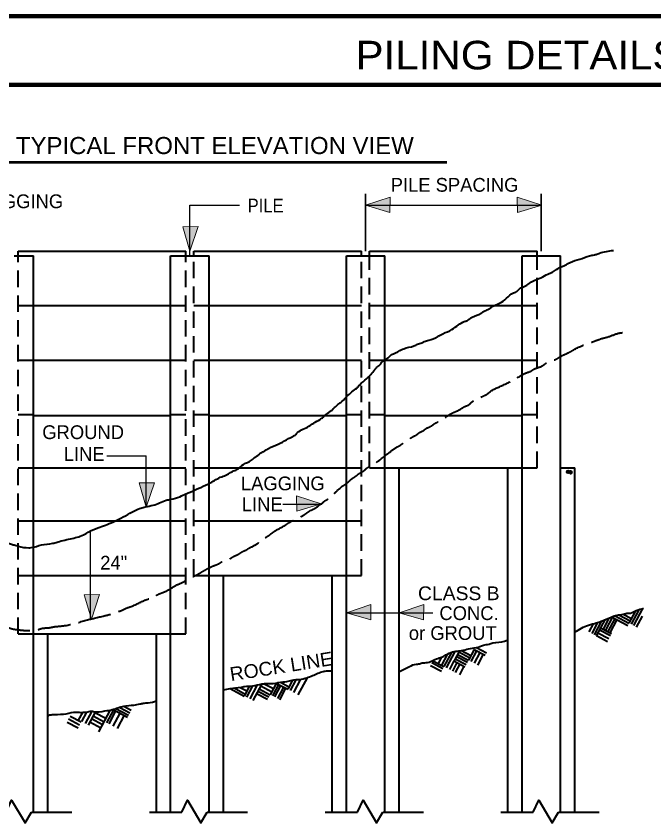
# Model space of a CAD drawing. Extents: x -8731 to -4059, y -70198 to -56618.
# Drawn here: x -5330 to -4808, y -69796 to -69136 of the extents above; entities that cross this region are included whole.
import ezdxf
from ezdxf.enums import TextEntityAlignment as Align

# ---------------------------------------------------------------- set-up
doc = ezdxf.new("R2010")
doc.units = 0
doc.header["$LTSCALE"] = 4.5
doc.header["$PDMODE"] = 32
doc.header["$PDSIZE"] = 2.25
doc.linetypes.add('LONG_DASHED', pattern=[7.5, 6, -1.5])
doc.linetypes.add('MEDIUM_DASHED', pattern=[4.5, 3, -1.5])
doc.layers.add('1', color=7, linetype='Continuous', lineweight=13)
doc.layers.add('3', color=7, linetype='Continuous', lineweight=40)

msp = doc.modelspace()

# ---------------------------------------------------------------- hatches: boundary and pattern name
at = {"layer": '1'}
for points in [[(-5044.08, -69290.86), (-5023.98, -69284.24), (-5024.16, -69296.74)], [(-4899.94, -69290.86), (-4920.02, -69284.24), (-4919.86, -69296.74)], [(-5187.78, -69328.36), (-5181.14, -69308.28), (-5193.64, -69308.44)], [(-5223.46, -69537.72), (-5216.84, -69517.62), (-5229.34, -69517.8)], [(-5080.54, -69534.92), (-5100.64, -69528.28), (-5100.46, -69540.78)], [(-5268.38, -69629.04), (-5261.74, -69608.94), (-5274.26, -69609.12)], [(-5059.82, -69623.86), (-5039.74, -69617.24), (-5039.9, -69629.74)], [(-5016.62, -69623.86), (-4996.54, -69617.24), (-4996.7, -69629.74)]]:
    msp.add_hatch(color=256, dxfattribs=at).paths.add_polyline_path(points)

# ---------------------------------------------------------------- linework, layer by layer
at = {"layer": '1', "lineweight": 100}
for p, q in [((-4110.02, -69136.3), (-5602.26, -69136.3)), ((-4110.02, -69192.56), (-5602.26, -69192.56))]:
    msp.add_line(p, q, dxfattribs=at)
at = {"layer": '1'}
for points in [[(-5044.08, -69290.86), (-5023.98, -69284.24), (-5024.16, -69296.74)], [(-4899.94, -69290.86), (-4920.02, -69284.24), (-4919.86, -69296.74)], [(-5187.78, -69328.36), (-5181.14, -69308.28), (-5193.64, -69308.44)], [(-5223.46, -69537.72), (-5216.84, -69517.62), (-5229.34, -69517.8)], [(-5080.54, -69534.92), (-5100.64, -69528.28), (-5100.46, -69540.78)], [(-5268.38, -69629.04), (-5261.74, -69608.94), (-5274.26, -69609.12)], [(-5059.82, -69623.86), (-5039.74, -69617.24), (-5039.9, -69629.74)], [(-5016.62, -69623.86), (-4996.54, -69617.24), (-4996.7, -69629.74)]]:
    msp.add_lwpolyline(points, close=True, dxfattribs=at)
at = {"layer": '3', "lineweight": 53}
msp.add_line((-5428.38, -69255.76), (-4977.62, -69255.76), dxfattribs=at)
at = {"layer": '3', "lineweight": 35}
for p, q in [((-5044.08, -69328.36), (-5044.08, -69281.56)), ((-4900.38, -69328.36), (-4900.38, -69281.56))]:
    msp.add_line(p, q, dxfattribs=at)
at = {"layer": '3', "lineweight": 25}
for p, q in [((-5187.78, -69332.12), (-5187.78, -69290.86)), ((-5187.78, -69290.86), (-5147.14, -69290.86)), ((-5044.08, -69290.86), (-4900.38, -69290.86)), ((-5255.74, -69495.62), (-5223.46, -69495.62)), ((-5223.46, -69537.32), (-5223.46, -69495.62)), ((-5111.74, -69535.22), (-5079.78, -69535.22)), ((-5269.08, -69629.26), (-5269.08, -69556.82)), ((-5059.82, -69623.86), (-5016.62, -69623.86)), ((-5016.62, -69623.86), (-4989.02, -69623.86))]:
    msp.add_line(p, q, dxfattribs=at)
at = {"layer": '3'}
for p, q in [((-5331.48, -69332.12), (-5315.74, -69332.12)), ((-5328.34, -69328.36), (-5191.08, -69328.36)), ((-5328.34, -69332.12), (-5328.34, -69328.36)), ((-5203.54, -69332.12), (-5187.78, -69332.12)), ((-5203.54, -69786.92), (-5203.54, -69332.12)), ((-5191.08, -69332.12), (-5191.08, -69328.36)), ((-5187.78, -69332.12), (-5172.02, -69332.12)), ((-5184.62, -69328.36), (-5047.38, -69328.36)), ((-5184.62, -69332.12), (-5184.62, -69328.36)), ((-5059.82, -69332.12), (-5044.08, -69332.12)), ((-5059.82, -69786.92), (-5059.82, -69332.12)), ((-5047.38, -69332.12), (-5047.38, -69328.36)), ((-5044.08, -69332.12), (-5028.34, -69332.12)), ((-5040.94, -69328.36), (-4903.68, -69328.36)), ((-5040.94, -69332.12), (-5040.94, -69328.36)), ((-4916.14, -69332.12), (-4900.38, -69332.12)), ((-4916.14, -69786.92), (-4916.14, -69332.12)), ((-4903.68, -69332.12), (-4903.68, -69328.36)), ((-4900.38, -69332.12), (-4884.62, -69332.12)), ((-4884.62, -69786.92), (-4884.62, -69332.12)), ((-5315.74, -69372.76), (-5203.54, -69372.76)), ((-5172.02, -69372.76), (-5059.82, -69372.76)), ((-5028.34, -69372.76), (-4916.14, -69372.76)), ((-5315.74, -69417.46), (-5203.54, -69417.46)), ((-5172.02, -69417.46), (-5059.82, -69417.46)), ((-5028.34, -69417.46), (-4916.14, -69417.46)), ((-5315.74, -69462.76), (-5203.54, -69462.76)), ((-5172.02, -69462.76), (-5059.82, -69462.76)), ((-5028.34, -69462.76), (-4916.14, -69462.76)), ((-5315.74, -69505.52), (-5203.54, -69505.52)), ((-5172.02, -69505.52), (-5059.82, -69505.52)), ((-5028.34, -69505.52), (-4916.14, -69505.52)), ((-5016.62, -69786.92), (-5016.62, -69505.52)), ((-4927.82, -69786.92), (-4927.82, -69505.52)), ((-4884.62, -69505.52), (-4872.94, -69505.52)), ((-4872.94, -69786.92), (-4872.94, -69505.52)), ((-5315.74, -69548.86), (-5203.54, -69548.86)), ((-5172.02, -69548.86), (-5059.82, -69548.86)), ((-5315.74, -69593.56), (-5203.54, -69593.56)), ((-5172.02, -69593.56), (-5059.82, -69593.56)), ((-5160.34, -69786.92), (-5160.34, -69593.56)), ((-5071.54, -69786.92), (-5071.54, -69593.56)), ((-5071.54, -69786.92), (-5071.54, -69593.56)), ((-5059.82, -69786.92), (-5059.82, -69593.56)), ((-4823.28, -69622.36), (-4828.68, -69632.42)), ((-4820.74, -69621.46), (-4827.02, -69633.32)), ((-4817.58, -69620.56), (-4824.94, -69634.36)), ((-4851.18, -69630.46), (-4857.02, -69641.86)), ((-4848.48, -69629.56), (-4851.94, -69636.16)), ((-4845.02, -69628.22), (-4849.82, -69637.22)), ((-4841.88, -69626.72), (-4847.88, -69638.26)), ((-4840.22, -69628.52), (-4845.94, -69639.32)), ((-4838.58, -69629.42), (-4844.28, -69640.22)), ((-4842.34, -69627.46), (-4829.58, -69634.22)), ((-4840.08, -69626.42), (-4828.68, -69632.42)), ((-4836.94, -69625.66), (-4827.62, -69630.62)), ((-4833.48, -69625.06), (-4826.58, -69628.66)), ((-4818.02, -69626.56), (-4822.82, -69635.56)), ((-4857.94, -69633.02), (-4861.38, -69639.62)), ((-4854.34, -69631.82), (-4859.14, -69640.82)), ((-4851.94, -69636.16), (-4855.38, -69642.76)), ((-4851.94, -69636.16), (-4842.94, -69640.96)), ((-5315.74, -69641.26), (-5203.54, -69641.26)), ((-5304.02, -69786.92), (-5304.02, -69641.26)), ((-5215.22, -69786.92), (-5215.22, -69641.26)), ((-5203.54, -69786.92), (-5203.54, -69641.26)), ((-4855.22, -69642.46), (-4846.22, -69647.26)), ((-4854.02, -69640.22), (-4845.02, -69645.02)), ((-4852.82, -69637.82), (-4843.82, -69642.62)), ((-4973.88, -69656.42), (-4980.02, -69667.96)), ((-4971.18, -69655.52), (-4978.22, -69668.86)), ((-4967.42, -69655.06), (-4971.78, -69663.32)), ((-4967.88, -69655.96), (-4958.88, -69660.76)), ((-4965.78, -69654.76), (-4957.98, -69658.96)), ((-4955.28, -69653.86), (-4959.94, -69662.72)), ((-4953.34, -69654.92), (-4957.98, -69663.76)), ((-4950.78, -69656.26), (-4955.42, -69665.12)), ((-4955.28, -69653.86), (-4946.28, -69658.66)), ((-4953.48, -69652.36), (-4945.22, -69656.72)), ((-4989.02, -69663.16), (-4980.02, -69667.96)), ((-4982.14, -69660.32), (-4984.82, -69665.42)), ((-4977.48, -69657.92), (-4982.14, -69666.76)), ((-4971.94, -69663.32), (-4975.54, -69670.36)), ((-4971.94, -69663.32), (-4962.94, -69668.12)), ((-4970.88, -69661.52), (-4961.88, -69666.32)), ((-4969.82, -69659.56), (-4960.82, -69664.36)), ((-4968.94, -69657.92), (-4959.94, -69662.72)), ((-4947.94, -69657.76), (-4952.58, -69666.62)), ((-4990.98, -69666.92), (-4981.98, -69671.72)), ((-4989.78, -69664.66), (-4980.78, -69669.46)), ((-4969.54, -69664.52), (-4973.14, -69671.56)), ((-4967.14, -69665.72), (-4970.74, -69672.76)), ((-4963.82, -69667.66), (-4967.28, -69674.56)), ((-5132.74, -69682.82), (-5138.88, -69694.36)), ((-5128.98, -69682.06), (-5136.34, -69695.72)), ((-5127.02, -69681.92), (-5119.54, -69685.82)), ((-5117.14, -69681.62), (-5122.08, -69690.92)), ((-5115.34, -69682.52), (-5120.28, -69691.82)), ((-5113.68, -69683.42), (-5118.62, -69692.72)), ((-5117.42, -69681.46), (-5107.82, -69686.42)), ((-5113.82, -69680.72), (-5106.78, -69684.32)), ((-5103.78, -69678.92), (-5107.82, -69686.42)), ((-5101.22, -69678.62), (-5105.88, -69687.46)), ((-5097.34, -69678.16), (-5103.02, -69688.96)), ((-5091.94, -69676.96), (-5099.42, -69690.92)), ((-5154.94, -69685.82), (-5143.38, -69691.96)), ((-5151.62, -69685.36), (-5142.48, -69690.32)), ((-5146.68, -69684.92), (-5141.14, -69687.76)), ((-5139.18, -69684.16), (-5143.38, -69691.96)), ((-5136.48, -69683.72), (-5141.42, -69693.02)), ((-5133.18, -69689.86), (-5124.18, -69694.66)), ((-5132.14, -69687.92), (-5123.14, -69692.72)), ((-5131.08, -69686.12), (-5122.08, -69690.92)), ((-5129.88, -69683.72), (-5120.88, -69688.52)), ((-5111.28, -69684.76), (-5116.22, -69694.06)), ((-5109.48, -69685.66), (-5114.42, -69694.96)), ((-5250.18, -69703.22), (-5255.88, -69713.86)), ((-5250.62, -69702.92), (-5238.78, -69709.22)), ((-5248.38, -69702.16), (-5238.02, -69707.72)), ((-5245.08, -69701.26), (-5236.82, -69705.62)), ((-5241.94, -69700.22), (-5235.78, -69703.52)), ((-5285.58, -69708.32), (-5276.58, -69713.12)), ((-5275.68, -69705.32), (-5279.14, -69711.76)), ((-5272.22, -69705.02), (-5276.42, -69712.82)), ((-5268.02, -69704.26), (-5273.42, -69714.32)), ((-5265.02, -69704.56), (-5271.02, -69715.66)), ((-5266.98, -69708.16), (-5257.98, -69712.96)), ((-5265.48, -69705.32), (-5256.48, -69710.12)), ((-5252.88, -69703.36), (-5262.48, -69721.22)), ((-5248.54, -69704.12), (-5254.22, -69714.76)), ((-5245.08, -69705.92), (-5250.78, -69716.56)), ((-5241.48, -69707.72), (-5247.34, -69718.52)), ((-5288.14, -69713.26), (-5279.14, -69718.06)), ((-5286.94, -69710.72), (-5277.94, -69715.52)), ((-5269.54, -69713.12), (-5260.54, -69717.92)), ((-5268.18, -69710.42), (-5259.18, -69715.22)), ((-5317.38, -69786.92), (-5284.22, -69786.92)), ((-5220.94, -69786.92), (-5194.38, -69786.92)), ((-5173.68, -69786.92), (-5140.54, -69786.92)), ((-5077.22, -69786.92), (-5050.68, -69786.92)), ((-5029.98, -69786.92), (-4996.82, -69786.92)), ((-4933.54, -69786.92), (-4906.98, -69786.92)), ((-4886.28, -69786.92), (-4853.14, -69786.92))]:
    msp.add_line(p, q, dxfattribs=at)
at = {"layer": '3', "linetype": 'MEDIUM_DASHED'}
for p, q in [((-5328.34, -69641.26), (-5328.34, -69332.12)), ((-5191.08, -69641.26), (-5191.08, -69332.12)), ((-5184.62, -69593.56), (-5184.62, -69332.12)), ((-5047.38, -69593.56), (-5047.38, -69332.12)), ((-5040.94, -69505.52), (-5040.94, -69332.12)), ((-4903.68, -69505.52), (-4903.68, -69332.12)), ((-5328.18, -69372.76), (-5315.74, -69372.76)), ((-5203.54, -69372.76), (-5191.08, -69372.76)), ((-5184.48, -69372.76), (-5172.02, -69372.76)), ((-5059.82, -69372.76), (-5047.38, -69372.76)), ((-5040.78, -69372.76), (-5028.34, -69372.76)), ((-4916.14, -69372.76), (-4903.68, -69372.76)), ((-5328.18, -69417.46), (-5315.74, -69417.46)), ((-5203.54, -69417.46), (-5191.08, -69417.46)), ((-5184.48, -69417.46), (-5172.02, -69417.46)), ((-5059.82, -69417.46), (-5047.38, -69417.46)), ((-5040.78, -69417.46), (-5028.34, -69417.46)), ((-4916.14, -69417.46), (-4903.68, -69417.46)), ((-5328.18, -69461.86), (-5315.74, -69461.86)), ((-5203.54, -69461.86), (-5191.08, -69461.86)), ((-5184.48, -69461.86), (-5172.02, -69461.86)), ((-5059.82, -69461.86), (-5047.38, -69461.86)), ((-5040.78, -69461.86), (-5028.34, -69461.86)), ((-4916.14, -69461.86), (-4903.68, -69461.86)), ((-5328.18, -69505.52), (-5315.74, -69505.52)), ((-5203.54, -69505.52), (-5191.08, -69505.52)), ((-5184.48, -69505.52), (-5172.02, -69505.52)), ((-5059.82, -69505.52), (-5047.38, -69505.52)), ((-5040.78, -69505.52), (-5028.34, -69505.52)), ((-4916.14, -69505.52), (-4903.68, -69505.52)), ((-5328.18, -69548.86), (-5315.74, -69548.86)), ((-5203.54, -69548.86), (-5191.08, -69548.86)), ((-5184.48, -69548.86), (-5172.02, -69548.86)), ((-5059.82, -69548.86), (-5047.38, -69548.86)), ((-5328.18, -69593.56), (-5315.74, -69593.56)), ((-5203.54, -69593.56), (-5191.08, -69593.56)), ((-5184.48, -69593.56), (-5172.02, -69593.56)), ((-5059.82, -69593.56), (-5047.38, -69593.56)), ((-5328.18, -69641.26), (-5315.74, -69641.26)), ((-5203.54, -69641.26), (-5191.08, -69641.26))]:
    msp.add_line(p, q, dxfattribs=at)
at = {"layer": '3'}
for points in [[(-5315.74, -69786.92), (-5315.74, -69641.26), (-5315.74, -69332.12)], [(-5172.02, -69786.92), (-5172.02, -69593.56), (-5172.02, -69332.12)], [(-5028.34, -69786.92), (-5028.34, -69505.52), (-5028.34, -69332.12)], [(-5338.08, -69786.92), (-5333.58, -69777.16), (-5322.62, -69795.62), (-5317.38, -69786.92)], [(-5194.38, -69786.92), (-5189.88, -69777.16), (-5178.94, -69795.62), (-5173.68, -69786.92)], [(-5050.68, -69786.92), (-5046.18, -69777.16), (-5035.22, -69795.62), (-5029.98, -69786.92)], [(-4906.98, -69786.92), (-4902.48, -69777.16), (-4891.54, -69795.62), (-4886.28, -69786.92)]]:
    msp.add_lwpolyline(points, dxfattribs=at)
for points in [[(-5036.58, -69425.26), (-5034.78, -69423.32), (-5032.08, -69420.92), (-5030.58, -69418.82), (-5025.62, -69415.52), (-5022.78, -69412.82), (-5021.14, -69412.22), (-5012.88, -69408.16), (-5004.62, -69405.76), (-5001.62, -69404.42), (-4998.18, -69403.22), (-4996.08, -69402.16), (-4992.48, -69401.12), (-4985.14, -69398.26), (-4980.94, -69395.86), (-4973.42, -69392.42), (-4968.18, -69388.66), (-4963.38, -69385.96), (-4960.82, -69384.92), (-4958.88, -69383.56), (-4956.94, -69382.36), (-4949.58, -69379.06), (-4947.62, -69377.72), (-4943.58, -69375.92), (-4941.48, -69374.42), (-4934.58, -69370.96), (-4928.74, -69366.92), (-4923.18, -69362.56), (-4921.22, -69361.82), (-4919.58, -69360.62), (-4917.34, -69358.36), (-4915.54, -69357.76), (-4907.42, -69352.96), (-4900.68, -69350.12), (-4894.98, -69347.12), (-4891.22, -69345.46), (-4889.58, -69344.42), (-4883.28, -69340.82), (-4880.74, -69339.76), (-4878.62, -69338.56), (-4871.14, -69335.56), (-4868.88, -69334.96), (-4860.94, -69332.12), (-4856.88, -69331.36), (-4854.18, -69330.62), (-4852.68, -69330.02), (-4841.42, -69327.76)], [(-5539.08, -69509.42), (-5533.38, -69510.02), (-5530.08, -69510.92), (-5523.18, -69513.32), (-5518.82, -69514.06), (-5515.54, -69514.06), (-5510.74, -69514.82), (-5509.22, -69515.56), (-5505.02, -69516.92), (-5488.38, -69518.72), (-5481.02, -69519.16), (-5474.74, -69519.02), (-5468.74, -69519.46), (-5466.94, -69519.92), (-5454.78, -69524.12), (-5451.48, -69525.76), (-5449.54, -69526.22), (-5447.88, -69526.96), (-5445.94, -69527.26), (-5439.18, -69529.22), (-5436.48, -69529.82), (-5434.22, -69529.96), (-5430.78, -69530.56), (-5425.82, -69531.92), (-5420.58, -69532.82), (-5414.88, -69534.46), (-5408.42, -69537.92), (-5406.78, -69539.42), (-5400.94, -69542.72), (-5396.28, -69545.12), (-5386.68, -69548.72), (-5377.68, -69550.96), (-5375.14, -69552.16), (-5373.34, -69552.46), (-5366.42, -69555.16), (-5364.34, -69555.62), (-5352.02, -69559.82), (-5340.78, -69565.22), (-5334.48, -69567.62), (-5331.48, -69568.52), (-5328.02, -69569.56), (-5319.62, -69570.76), (-5317.54, -69570.62), (-5309.14, -69568.52), (-5299.98, -69567.16), (-5296.38, -69566.26), (-5294.42, -69565.66), (-5282.58, -69562.82), (-5272.54, -69559.06), (-5270.88, -69558.02), (-5263.08, -69554.56), (-5250.78, -69549.76), (-5244.18, -69546.62), (-5236.82, -69542.56), (-5227.98, -69538.36), (-5224.08, -69537.32), (-5217.94, -69535.96), (-5212.54, -69534.16), (-5207.28, -69531.92), (-5203.38, -69531.16), (-5196.02, -69529.06), (-5191.08, -69526.66), (-5187.48, -69525.32), (-5180.58, -69522.16), (-5178.94, -69521.42), (-5171.14, -69517.82), (-5161.68, -69512.72), (-5159.42, -69511.96), (-5152.82, -69508.36), (-5149.54, -69506.86), (-5143.82, -69502.66), (-5137.38, -69499.22), (-5133.94, -69496.36), (-5131.54, -69494.86), (-5129.74, -69493.22), (-5128.08, -69492.46), (-5125.54, -69490.82), (-5117.42, -69486.92), (-5103.62, -69479.72), (-5101.22, -69478.22), (-5099.74, -69476.72), (-5090.42, -69471.46), (-5086.54, -69468.92), (-5081.28, -69465.92), (-5078.74, -69463.96), (-5076.18, -69461.56), (-5071.98, -69458.72), (-5070.02, -69456.62), (-5067.48, -69454.52), (-5065.98, -69453.02), (-5064.34, -69451.96), (-5060.28, -69447.92), (-5052.02, -69440.86), (-5050.38, -69439.36), (-5048.88, -69437.56), (-5043.34, -69432.76), (-5036.58, -69425.26)], [(-4872.94, -69639.92), (-4861.82, -69633.92), (-4855.38, -69632.12), (-4847.28, -69629.12), (-4842.02, -69626.86), (-4837.22, -69625.66), (-4835.58, -69625.66), (-4831.38, -69624.46), (-4827.34, -69624.16), (-4822.68, -69622.06), (-4816.68, -69620.26)], [(-5016.94, -69672.16), (-5008.22, -69667.82), (-5002.54, -69665.86), (-5000.88, -69665.72), (-4997.74, -69664.96), (-4993.38, -69664.52), (-4983.78, -69660.76), (-4982.14, -69660.32), (-4978.38, -69658.36), (-4972.98, -69655.96), (-4970.28, -69655.36), (-4965.62, -69654.76), (-4959.94, -69653.42), (-4953.62, -69652.36), (-4947.78, -69650.42), (-4943.14, -69649.52), (-4939.98, -69648.62), (-4930.38, -69647.12), (-4927.82, -69646.22)], [(-5160.18, -69686.86), (-5154.94, -69685.82), (-5145.94, -69684.76), (-5143.08, -69684.16), (-5136.48, -69683.72), (-5128.98, -69682.06), (-5126.14, -69681.76), (-5117.74, -69681.46), (-5115.18, -69680.86), (-5108.42, -69679.96), (-5104.22, -69678.92), (-5098.08, -69678.32), (-5092.08, -69676.96), (-5083.22, -69673.36), (-5078.88, -69671.86), (-5075.14, -69671.42), (-5071.82, -69671.42)], [(-5304.34, -69708.16), (-5302.22, -69707.42), (-5298.48, -69706.96), (-5288.88, -69706.52), (-5280.78, -69705.02), (-5275.98, -69705.32), (-5274.34, -69705.02), (-5272.38, -69705.02), (-5268.34, -69704.26), (-5266.54, -69704.56), (-5257.22, -69704.12), (-5251.38, -69703.06), (-5241.78, -69700.22), (-5233.68, -69699.32), (-5228.58, -69698.42), (-5225.88, -69697.82), (-5221.82, -69697.52), (-5215.22, -69695.86)]]:
    msp.add_spline(points, degree=3, dxfattribs=at)
at = {"layer": '3', "linetype": 'LONG_DASHED'}
for points in [[(-5062.82, -69520.22), (-5058.62, -69517.36), (-5054.88, -69514.06), (-5052.48, -69512.56), (-5048.58, -69509.56), (-5044.82, -69507.32), (-5043.48, -69505.96), (-5040.34, -69504.16), (-5029.68, -69496.82), (-5024.74, -69492.92), (-5018.28, -69488.42), (-5015.42, -69486.76), (-5011.38, -69483.76), (-5007.02, -69481.06), (-5005.22, -69479.86), (-5002.98, -69478.82), (-4999.68, -69476.42), (-4996.68, -69474.92), (-4995.18, -69473.72), (-4989.34, -69470.56), (-4987.82, -69469.36), (-4984.54, -69467.72), (-4980.48, -69465.32), (-4975.38, -69461.86), (-4971.62, -69459.92), (-4968.34, -69458.56), (-4962.78, -69455.26), (-4959.48, -69453.76), (-4957.82, -69452.26), (-4949.42, -69447.46), (-4944.78, -69445.22), (-4942.82, -69443.72), (-4931.58, -69437.86), (-4918.54, -69430.96), (-4915.98, -69429.32), (-4908.62, -69426.16), (-4906.38, -69424.82), (-4899.34, -69421.96), (-4895.28, -69419.42), (-4893.48, -69418.96), (-4891.98, -69418.06), (-4889.28, -69417.16), (-4885.08, -69414.62), (-4877.74, -69411.16), (-4873.82, -69408.92), (-4861.22, -69403.52), (-4857.48, -69402.16), (-4850.88, -69399.76), (-4845.34, -69398.26), (-4835.58, -69395.12), (-4833.94, -69394.96)], [(-5539.08, -69582.92), (-5535.78, -69583.52), (-5534.28, -69584.12), (-5527.98, -69583.96), (-5524.38, -69584.72), (-5520.62, -69584.26), (-5518.68, -69584.26), (-5511.62, -69586.06), (-5508.02, -69586.52), (-5500.22, -69589.06), (-5494.68, -69589.36), (-5490.48, -69590.26), (-5482.22, -69592.52), (-5477.58, -69593.42), (-5475.78, -69594.02), (-5467.68, -69594.62), (-5463.78, -69595.22), (-5460.78, -69595.96), (-5458.54, -69597.16), (-5452.68, -69599.12), (-5450.28, -69599.42), (-5448.34, -69599.72), (-5440.98, -69602.12), (-5430.78, -69604.22), (-5422.54, -69606.92), (-5417.58, -69609.02), (-5412.34, -69610.52), (-5400.94, -69615.32), (-5396.74, -69616.36), (-5391.18, -69618.16), (-5389.54, -69618.92), (-5387.28, -69619.52), (-5382.02, -69621.46), (-5378.14, -69622.52), (-5376.02, -69623.56), (-5371.22, -69625.06), (-5369.58, -69625.36), (-5358.94, -69629.42), (-5353.82, -69631.36), (-5350.82, -69631.82), (-5349.18, -69631.82), (-5338.08, -69635.12), (-5334.94, -69636.46), (-5332.22, -69637.22), (-5328.34, -69637.82), (-5320.82, -69638.42), (-5314.68, -69638.12), (-5311.54, -69637.52), (-5309.88, -69636.92), (-5302.38, -69636.02), (-5300.88, -69635.72), (-5289.78, -69634.36), (-5273.58, -69630.32), (-5257.82, -69626.42), (-5247.34, -69623.42), (-5238.02, -69619.52), (-5235.02, -69618.46), (-5222.28, -69612.76), (-5217.48, -69610.96), (-5214.34, -69609.16), (-5208.78, -69606.92), (-5207.14, -69606.16), (-5197.98, -69600.92), (-5195.88, -69600.02), (-5186.42, -69594.92), (-5181.78, -69592.66), (-5177.14, -69589.96), (-5173.68, -69588.02), (-5167.98, -69585.32), (-5164.22, -69583.82), (-5160.94, -69581.86), (-5158.54, -69581.26), (-5155.38, -69579.92), (-5151.34, -69577.52), (-5148.62, -69576.32), (-5144.28, -69573.62), (-5141.74, -69572.56), (-5139.94, -69571.36), (-5137.98, -69570.32), (-5131.38, -69566.42), (-5128.68, -69564.16), (-5123.28, -69560.72), (-5119.22, -69557.72), (-5109.62, -69552.16), (-5104.98, -69549.16), (-5101.38, -69547.66), (-5094.02, -69543.62), (-5089.82, -69540.62), (-5083.38, -69537.16), (-5081.28, -69535.36), (-5079.34, -69534.16), (-5077.54, -69532.52), (-5074.68, -69530.72), (-5073.62, -69529.22), (-5069.28, -69526.06), (-5067.62, -69524.42), (-5062.82, -69520.22)]]:
    msp.add_spline(points, degree=3, dxfattribs=at)
at = {"layer": '3'}
for p in [(-4878.34, -69508.82), (-4876.38, -69509.12)]:
    msp.add_point(p, dxfattribs=at)

# ---------------------------------------------------------------- texts
for s, height, width, p in [('  PILING DETAILS (2 OF 3) ', 23.4, 1.1, (-4855.36, -69179.86)), ('PILING TYPICAL FRONT ELEVATION VIEW', 13.95, 1.05, (-5202.21, -69249.02))]:
    msp.add_text(s, height=height, dxfattribs=dict(at, width=width)).set_placement(p, align=Align.CENTER)
for s, p in [('PILE SPACING', (-5023.58, -69279.82)), ('LAGGING', (-5359.98, -69293.26)), ('GROUND', (-5308.54, -69481.96)), ('LINE', (-5290.98, -69499.82)), ('LAGGING', (-5146.08, -69523.82)), ('LINE', (-5145.34, -69540.92)), ('24"', (-5261.14, -69588.62)), ('CONC.', (-4983.74, -69629.86)), ('or GROUT', (-5008.74, -69646.12))]:
    msp.add_text(s, height=11.25, dxfattribs=at).set_placement(p)
for s, width, p in [('PILE', 0.9, (-5140.54, -69296.72)), ('CLASS B', 1.05, (-5001.22, -69613.62))]:
    msp.add_text(s, height=11.25, dxfattribs=dict(at, width=width)).set_placement(p)
at = {"layer": '3', "width": 1.05}
msp.add_text('ROCK LINE', height=11.25, rotation=8.917, dxfattribs=at).set_placement((-5154.18, -69679.82))

doc.saveas('drawing.dxf')
